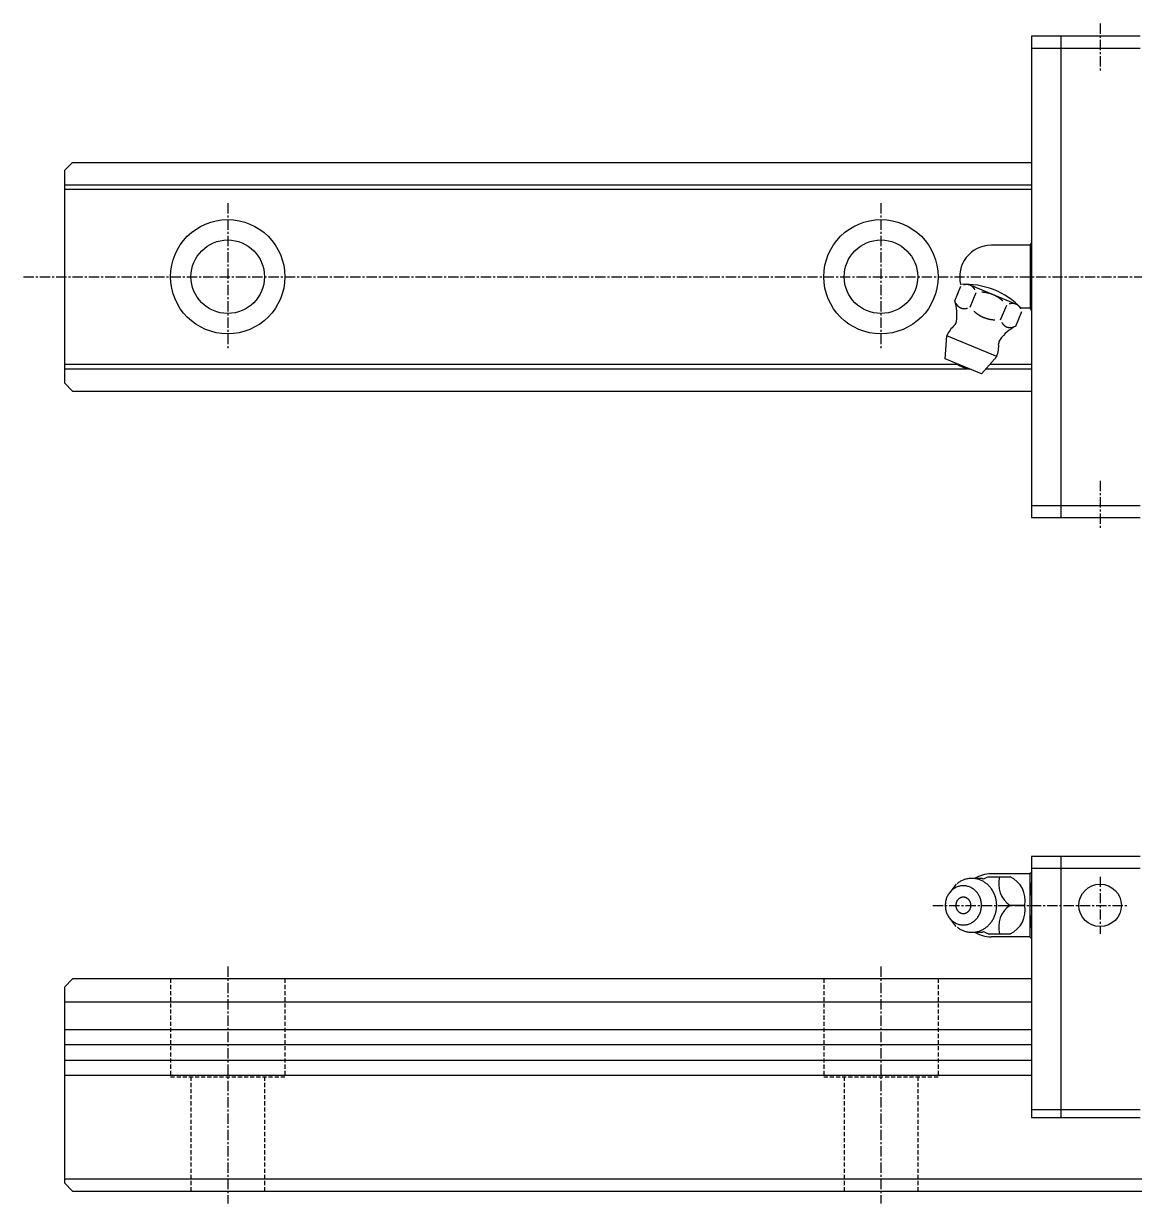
# Model space of a CAD drawing. Extents: x 10 to 407, y 10 to 195.
# Drawn here: x 117 to 253, y 48.5 to 193 of the extents above; entities that cross this region are included whole.
import ezdxf

# ---------------------------------------------------------------- set-up
doc = ezdxf.new("R2010")
doc.units = 0
doc.linetypes.add('CENTER', pattern=[2, 1.25, -0.25, 0.25, -0.25])
doc.linetypes.add('DASHED', pattern=[0.75, 0.5, -0.25])
doc.layers.get('0').update_dxf_attribs({"linetype": 'CONTINUOUS'})
doc.layers.add('CENTER', color=1, linetype='CENTER')

msp = doc.modelspace()

# ---------------------------------------------------------------- linework, layer by layer
at = {"color": 7, "linetype": 'CONTINUOUS'}
for p, q in [((240.44133, 191.48096), (240.44133, 132.48096)), ((240.44133, 191.48096), (244.04134, 191.48096)), ((244.04134, 191.48096), (253.74135, 191.48096)), ((244.04134, 191.48093), (244.04134, 132.48101)), ((240.44133, 189.98096), (244.04134, 189.98096)), ((244.04134, 189.98096), (253.74135, 189.98096)), ((122, 174.98096), (122, 148.98096)), ((122.00004, 174.98092), (123.00004, 175.98091)), ((123.00002, 175.98096), (240.44133, 175.98096)), ((122, 173.24221), (240.44133, 173.24221)), ((122, 172.69221), (240.44133, 172.69221)), ((240.28455, 165.83096), (235.49344, 165.83096)), ((240.28457, 165.83096), (240.44133, 166.10247)), ((240.28457, 165.83096), (240.28457, 158.13095)), ((231.04082, 159.0432), (231.7847, 160.83909)), ((238.81175, 158.49997), (232.64524, 161.05422)), ((232.91167, 158.26826), (233.65556, 160.06416)), ((236.65338, 156.7184), (237.39726, 158.51429)), ((238.52424, 155.94346), (239.26812, 157.73935)), ((240.28455, 158.13096), (239.18831, 158.13096)), ((240.44133, 157.85944), (240.28457, 158.13095)), ((229.87569, 151.91868), (230.07745, 154.75757)), ((236.17504, 152.23186), (230.07744, 154.75757)), ((234.31031, 150.0818), (229.87569, 151.91868)), ((236.17505, 152.23186), (234.31031, 150.0818)), ((122, 151.26972), (231.38222, 151.26972)), ((122, 150.71972), (232.61332, 150.71972)), ((234.86357, 150.71972), (240.44133, 150.71972)), ((235.34058, 151.26972), (240.44133, 151.26972)), ((122.00008, 148.98093), (123.00009, 147.98093)), ((123.00002, 147.98096), (240.44133, 147.98096)), ((240.44133, 133.98096), (244.04134, 133.98096)), ((244.04134, 133.98096), (253.74135, 133.98096)), ((240.44133, 132.48096), (244.04134, 132.48096)), ((244.04134, 132.48096), (253.74135, 132.48096)), ((240.44133, 91), (240.44133, 59)), ((244.04134, 91), (240.44133, 91)), ((244.04134, 91), (244.04134, 59)), ((253.74135, 91), (244.04134, 91)), ((235.14025, 88.5074), (237.8247, 88.5074)), ((240.28455, 88.84998), (235.48924, 88.84998)), ((240.28455, 88.84999), (240.37116, 88.99999)), ((240.28455, 81.15), (240.28455, 88.84999)), ((240.44133, 89), (240.37116, 89)), ((244.04134, 89.5), (240.44133, 89.5)), ((253.74135, 89.5), (244.04134, 89.5)), ((231.223, 87.57801), (230.41736, 86.57178)), ((239.61271, 85), (237.81686, 85)), ((231.223, 82.42198), (230.41736, 83.42822)), ((235.14025, 81.4926), (237.8247, 81.4926)), ((240.28455, 81.14998), (235.49344, 81.14998)), ((240.37116, 81), (240.28455, 81.15)), ((240.44133, 81), (240.37116, 81)), ((122.00005, 75.00003), (123.00007, 76.00003)), ((240.44133, 76), (123.00003, 76)), ((122, 75), (122, 51)), ((122, 73.18714), (240.44133, 73.18714)), ((122, 69.81284), (240.44133, 69.81284)), ((122, 67.95), (240.44133, 67.95)), ((122, 66.04999), (240.44133, 66.04999)), ((122, 64.18715), (240.44133, 64.18715)), ((240.44133, 60), (244.04134, 60)), ((244.04134, 60), (253.74135, 60)), ((240.44133, 59), (244.04134, 59)), ((244.04134, 59), (253.74135, 59)), ((122, 51.50002), (402, 51.50002)), ((122.00003, 51.00004), (123.00001, 50.00006)), ((123, 50), (400.99993, 50))]:
    msp.add_line(p, q, dxfattribs=at)
at = {"color": 3, "linetype": 'DASHED'}
for p, q in [((135, 76), (135, 64)), ((149, 76), (149, 64)), ((215, 76), (215, 64)), ((229, 76), (229, 64)), ((135, 64), (149, 64)), ((137.5, 64), (137.5, 50)), ((146.5, 64), (146.5, 50)), ((215, 64), (229, 64)), ((217.5, 64), (217.5, 50)), ((226.5, 64), (226.5, 50))]:
    msp.add_line(p, q, dxfattribs=at)
at = {"color": 7, "linetype": 'CONTINUOUS'}
for points in [[(233.517, 160.387, 0), (233.511, 160.399, 0), (233.504, 160.411, 0), (233.497, 160.423, 0), (233.489, 160.435, 0), (233.482, 160.447, 0), (233.475, 160.458, 0), (233.468, 160.47, 0), (233.46, 160.481, 0), (233.453, 160.493, 0), (233.445, 160.504, 0), (233.437, 160.515, 0), (233.43, 160.526, 0), (233.422, 160.537, 0), (233.414, 160.548, 0), (233.406, 160.558, 0), (233.398, 160.569, 0), (233.389, 160.579, 0), (233.381, 160.59, 0), (233.373, 160.6, 0), (233.364, 160.61, 0), (233.356, 160.62, 0), (233.347, 160.63, 0), (233.339, 160.64, 0), (233.33, 160.65, 0), (233.321, 160.659, 0), (233.312, 160.669, 0), (233.303, 160.678, 0), (233.294, 160.687, 0), (233.285, 160.696, 0), (233.276, 160.706, 0), (233.266, 160.714, 0), (233.257, 160.723, 0), (233.248, 160.732, 0), (233.238, 160.74, 0), (233.229, 160.749, 0), (233.219, 160.757, 0), (233.209, 160.765, 0), (233.199, 160.773, 0), (233.19, 160.781, 0), (233.18, 160.789, 0), (233.17, 160.797, 0), (233.16, 160.804, 0), (233.149, 160.812, 0), (233.139, 160.819, 0), (233.129, 160.826, 0), (233.119, 160.833, 0), (233.108, 160.84, 0), (233.098, 160.847, 0), (233.087, 160.854, 0), (233.077, 160.861, 0), (233.066, 160.867, 0), (233.055, 160.873, 0), (233.045, 160.88, 0), (233.034, 160.886, 0), (233.023, 160.892, 0), (233.012, 160.897, 0), (233.001, 160.903, 0), (232.99, 160.909, 0), (232.979, 160.914, 0), (232.968, 160.92, 0), (232.956, 160.925, 0), (232.945, 160.93, 0), (232.934, 160.935, 0), (232.922, 160.939, 0), (232.911, 160.944, 0), (232.899, 160.949, 0), (232.888, 160.953, 0), (232.876, 160.957, 0), (232.864, 160.962, 0), (232.853, 160.966, 0), (232.841, 160.969, 0), (232.829, 160.973, 0), (232.817, 160.977, 0), (232.805, 160.98, 0), (232.793, 160.984, 0), (232.781, 160.987, 0), (232.769, 160.99, 0), (232.757, 160.993, 0), (232.745, 160.996, 0), (232.733, 160.998, 0), (232.721, 161.001, 0), (232.708, 161.003, 0), (232.696, 161.006, 0), (232.684, 161.008, 0), (232.671, 161.01, 0), (232.659, 161.012, 0), (232.646, 161.014, 0), (232.634, 161.015, 0), (232.621, 161.017, 0), (232.609, 161.018, 0), (232.596, 161.019, 0), (232.583, 161.02, 0), (232.571, 161.021, 0), (232.558, 161.022, 0), (232.545, 161.023, 0), (232.532, 161.023, 0), (232.52, 161.024, 0), (232.507, 161.024, 0), (232.494, 161.024, 0), (232.481, 161.024, 0), (232.468, 161.024, 0), (232.455, 161.024, 0), (232.442, 161.023, 0), (232.429, 161.023, 0), (232.416, 161.022, 0), (232.403, 161.021, 0), (232.39, 161.02, 0), (232.377, 161.019, 0), (232.364, 161.018, 0), (232.35, 161.017, 0), (232.337, 161.015, 0), (232.324, 161.014, 0), (232.311, 161.012, 0), (232.298, 161.01, 0), (232.284, 161.008, 0), (232.271, 161.006, 0), (232.258, 161.004, 0), (232.244, 161.001, 0), (232.231, 160.999, 0), (232.218, 160.996, 0), (232.204, 160.993, 0), (232.191, 160.99, 0), (232.178, 160.987, 0), (232.164, 160.984, 0), (232.151, 160.981, 0), (232.138, 160.977, 0), (232.124, 160.973, 0), (232.111, 160.97, 0)], [(236.923, 159.015, 0), (236.906, 159.031, 0), (236.889, 159.046, 0), (236.872, 159.061, 0), (236.855, 159.076, 0), (236.838, 159.091, 0), (236.821, 159.105, 0), (236.803, 159.12, 0), (236.786, 159.134, 0), (236.769, 159.149, 0), (236.751, 159.163, 0), (236.734, 159.177, 0), (236.716, 159.191, 0), (236.699, 159.205, 0), (236.681, 159.219, 0), (236.663, 159.233, 0), (236.646, 159.247, 0), (236.628, 159.26, 0), (236.61, 159.274, 0), (236.592, 159.287, 0), (236.574, 159.3, 0), (236.556, 159.314, 0), (236.538, 159.327, 0), (236.52, 159.34, 0), (236.501, 159.352, 0), (236.483, 159.365, 0), (236.465, 159.378, 0), (236.446, 159.39, 0), (236.428, 159.403, 0), (236.409, 159.415, 0), (236.391, 159.427, 0), (236.372, 159.439, 0), (236.354, 159.451, 0), (236.335, 159.463, 0), (236.316, 159.475, 0), (236.297, 159.487, 0), (236.278, 159.498, 0), (236.259, 159.509, 0), (236.24, 159.521, 0), (236.221, 159.532, 0), (236.202, 159.543, 0), (236.183, 159.554, 0), (236.164, 159.565, 0), (236.145, 159.576, 0), (236.125, 159.587, 0), (236.106, 159.597, 0), (236.087, 159.608, 0), (236.067, 159.618, 0), (236.048, 159.628, 0), (236.028, 159.638, 0), (236.008, 159.648, 0), (235.989, 159.658, 0), (235.969, 159.668, 0), (235.949, 159.678, 0), (235.929, 159.687, 0), (235.909, 159.697, 0), (235.89, 159.706, 0), (235.87, 159.715, 0), (235.85, 159.725, 0), (235.83, 159.734, 0), (235.809, 159.743, 0), (235.789, 159.751, 0), (235.769, 159.76, 0), (235.749, 159.769, 0), (235.728, 159.777, 0), (235.708, 159.785, 0), (235.688, 159.794, 0), (235.667, 159.802, 0), (235.647, 159.81, 0), (235.626, 159.818, 0), (235.606, 159.826, 0), (235.585, 159.833, 0), (235.564, 159.841, 0), (235.544, 159.848, 0), (235.523, 159.856, 0), (235.502, 159.863, 0), (235.481, 159.87, 0), (235.461, 159.877, 0), (235.44, 159.884, 0), (235.419, 159.891, 0), (235.398, 159.897, 0), (235.377, 159.904, 0), (235.355, 159.91, 0), (235.334, 159.917, 0), (235.313, 159.923, 0), (235.292, 159.929, 0), (235.271, 159.935, 0), (235.249, 159.941, 0), (235.228, 159.947, 0), (235.207, 159.952, 0), (235.185, 159.958, 0), (235.164, 159.963, 0), (235.142, 159.969, 0), (235.121, 159.974, 0), (235.099, 159.979, 0), (235.078, 159.984, 0), (235.056, 159.989, 0), (235.034, 159.993, 0), (235.013, 159.998, 0), (234.991, 160.003, 0), (234.969, 160.007, 0), (234.947, 160.011, 0), (234.925, 160.015, 0), (234.904, 160.019, 0), (234.882, 160.023, 0), (234.86, 160.027, 0), (234.838, 160.031, 0), (234.816, 160.034, 0), (234.794, 160.038, 0), (234.771, 160.041, 0), (234.749, 160.045, 0), (234.727, 160.048, 0), (234.705, 160.051, 0), (234.683, 160.054, 0), (234.66, 160.056, 0), (234.638, 160.059, 0), (234.616, 160.062, 0), (234.593, 160.064, 0), (234.571, 160.066, 0), (234.549, 160.068, 0), (234.526, 160.071, 0), (234.504, 160.073, 0), (234.481, 160.074, 0), (234.459, 160.076, 0), (234.436, 160.078, 0), (234.413, 160.079, 0), (234.391, 160.081, 0), (234.368, 160.082, 0), (234.345, 160.083, 0)], [(231.179, 158.72, 0), (231.186, 158.708, 0), (231.193, 158.696, 0), (231.2, 158.684, 0), (231.207, 158.672, 0), (231.214, 158.661, 0), (231.221, 158.649, 0), (231.229, 158.637, 0), (231.236, 158.626, 0), (231.244, 158.615, 0), (231.251, 158.603, 0), (231.259, 158.592, 0), (231.267, 158.581, 0), (231.275, 158.57, 0), (231.283, 158.56, 0), (231.291, 158.549, 0), (231.299, 158.538, 0), (231.307, 158.528, 0), (231.315, 158.518, 0), (231.324, 158.507, 0), (231.332, 158.497, 0), (231.341, 158.487, 0), (231.349, 158.477, 0), (231.358, 158.467, 0), (231.367, 158.458, 0), (231.375, 158.448, 0), (231.384, 158.439, 0), (231.393, 158.429, 0), (231.402, 158.42, 0), (231.411, 158.411, 0), (231.421, 158.402, 0), (231.43, 158.393, 0), (231.439, 158.384, 0), (231.449, 158.376, 0), (231.458, 158.367, 0), (231.468, 158.359, 0), (231.477, 158.35, 0), (231.487, 158.342, 0), (231.497, 158.334, 0), (231.507, 158.326, 0), (231.517, 158.318, 0), (231.527, 158.311, 0), (231.537, 158.303, 0), (231.547, 158.296, 0), (231.557, 158.288, 0), (231.567, 158.281, 0), (231.578, 158.274, 0), (231.588, 158.267, 0), (231.599, 158.26, 0), (231.609, 158.253, 0), (231.62, 158.247, 0), (231.63, 158.24, 0), (231.641, 158.234, 0), (231.652, 158.228, 0), (231.663, 158.222, 0), (231.674, 158.216, 0), (231.684, 158.21, 0), (231.695, 158.204, 0), (231.707, 158.199, 0), (231.718, 158.193, 0), (231.729, 158.188, 0), (231.74, 158.183, 0), (231.751, 158.178, 0), (231.763, 158.173, 0), (231.774, 158.168, 0), (231.786, 158.163, 0), (231.797, 158.159, 0), (231.809, 158.154, 0), (231.82, 158.15, 0), (231.832, 158.146, 0), (231.844, 158.142, 0), (231.855, 158.138, 0), (231.867, 158.134, 0), (231.879, 158.131, 0), (231.891, 158.127, 0), (231.903, 158.124, 0), (231.915, 158.12, 0), (231.927, 158.117, 0), (231.939, 158.114, 0), (231.951, 158.112, 0), (231.964, 158.109, 0), (231.976, 158.106, 0), (231.988, 158.104, 0), (232, 158.102, 0), (232.013, 158.099, 0), (232.025, 158.097, 0), (232.038, 158.096, 0), (232.05, 158.094, 0), (232.063, 158.092, 0), (232.075, 158.091, 0), (232.088, 158.089, 0), (232.1, 158.088, 0), (232.113, 158.087, 0), (232.126, 158.086, 0), (232.138, 158.085, 0), (232.151, 158.085, 0), (232.164, 158.084, 0), (232.177, 158.084, 0), (232.19, 158.083, 0), (232.202, 158.083, 0), (232.215, 158.083, 0), (232.228, 158.083, 0), (232.241, 158.084, 0), (232.254, 158.084, 0), (232.267, 158.085, 0), (232.28, 158.085, 0), (232.293, 158.086, 0), (232.306, 158.087, 0), (232.32, 158.088, 0), (232.333, 158.089, 0), (232.346, 158.091, 0), (232.359, 158.092, 0), (232.372, 158.094, 0), (232.386, 158.095, 0), (232.399, 158.097, 0), (232.412, 158.099, 0), (232.425, 158.101, 0), (232.439, 158.104, 0), (232.452, 158.106, 0), (232.465, 158.109, 0), (232.479, 158.111, 0), (232.492, 158.114, 0), (232.505, 158.117, 0), (232.519, 158.12, 0), (232.532, 158.123, 0), (232.545, 158.127, 0), (232.559, 158.13, 0), (232.572, 158.134, 0), (232.586, 158.138, 0)], [(233.386, 157.767, 0), (233.403, 157.752, 0), (233.42, 157.737, 0), (233.437, 157.722, 0), (233.454, 157.707, 0), (233.471, 157.692, 0), (233.488, 157.677, 0), (233.505, 157.663, 0), (233.523, 157.648, 0), (233.54, 157.634, 0), (233.558, 157.619, 0), (233.575, 157.605, 0), (233.593, 157.591, 0), (233.61, 157.577, 0), (233.628, 157.563, 0), (233.645, 157.549, 0), (233.663, 157.536, 0), (233.681, 157.522, 0), (233.699, 157.509, 0), (233.717, 157.495, 0), (233.735, 157.482, 0), (233.753, 157.469, 0), (233.771, 157.456, 0), (233.789, 157.443, 0), (233.807, 157.43, 0), (233.826, 157.417, 0), (233.844, 157.405, 0), (233.862, 157.392, 0), (233.881, 157.38, 0), (233.899, 157.368, 0), (233.918, 157.355, 0), (233.937, 157.343, 0), (233.955, 157.331, 0), (233.974, 157.319, 0), (233.993, 157.308, 0), (234.012, 157.296, 0), (234.031, 157.284, 0), (234.05, 157.273, 0), (234.069, 157.262, 0), (234.088, 157.25, 0), (234.107, 157.239, 0), (234.126, 157.228, 0), (234.145, 157.217, 0), (234.164, 157.207, 0), (234.184, 157.196, 0), (234.203, 157.185, 0), (234.222, 157.175, 0), (234.242, 157.165, 0), (234.261, 157.154, 0), (234.281, 157.144, 0), (234.301, 157.134, 0), (234.32, 157.124, 0), (234.34, 157.114, 0), (234.36, 157.105, 0), (234.38, 157.095, 0), (234.399, 157.086, 0), (234.419, 157.076, 0), (234.439, 157.067, 0), (234.459, 157.058, 0), (234.479, 157.049, 0), (234.5, 157.04, 0), (234.52, 157.031, 0), (234.54, 157.023, 0), (234.56, 157.014, 0), (234.58, 157.005, 0), (234.601, 156.997, 0), (234.621, 156.989, 0), (234.642, 156.981, 0), (234.662, 156.973, 0), (234.683, 156.965, 0), (234.703, 156.957, 0), (234.724, 156.949, 0), (234.744, 156.942, 0), (234.765, 156.934, 0), (234.786, 156.927, 0), (234.807, 156.92, 0), (234.828, 156.913, 0), (234.848, 156.906, 0), (234.869, 156.899, 0), (234.89, 156.892, 0), (234.911, 156.885, 0), (234.932, 156.879, 0), (234.953, 156.872, 0), (234.975, 156.866, 0), (234.996, 156.86, 0), (235.017, 156.853, 0), (235.038, 156.848, 0), (235.06, 156.842, 0), (235.081, 156.836, 0), (235.102, 156.83, 0), (235.124, 156.825, 0), (235.145, 156.819, 0), (235.167, 156.814, 0), (235.188, 156.809, 0), (235.21, 156.804, 0), (235.231, 156.799, 0), (235.253, 156.794, 0), (235.275, 156.789, 0), (235.296, 156.785, 0), (235.318, 156.78, 0), (235.34, 156.776, 0), (235.362, 156.771, 0), (235.384, 156.767, 0), (235.405, 156.763, 0), (235.427, 156.759, 0), (235.449, 156.755, 0), (235.471, 156.752, 0), (235.493, 156.748, 0), (235.515, 156.745, 0), (235.538, 156.741, 0), (235.56, 156.738, 0), (235.582, 156.735, 0), (235.604, 156.732, 0), (235.626, 156.729, 0), (235.649, 156.726, 0), (235.671, 156.724, 0), (235.693, 156.721, 0), (235.716, 156.719, 0), (235.738, 156.716, 0), (235.76, 156.714, 0), (235.783, 156.712, 0), (235.805, 156.71, 0), (235.828, 156.708, 0), (235.85, 156.706, 0), (235.873, 156.705, 0), (235.896, 156.703, 0), (235.918, 156.702, 0), (235.941, 156.701, 0), (235.963, 156.699, 0)], [(239.13, 158.062, 0), (239.123, 158.074, 0), (239.116, 158.086, 0), (239.109, 158.098, 0), (239.102, 158.11, 0), (239.095, 158.122, 0), (239.088, 158.134, 0), (239.08, 158.145, 0), (239.073, 158.157, 0), (239.065, 158.168, 0), (239.058, 158.179, 0), (239.05, 158.19, 0), (239.042, 158.201, 0), (239.034, 158.212, 0), (239.026, 158.223, 0), (239.018, 158.234, 0), (239.01, 158.244, 0), (239.002, 158.255, 0), (238.994, 158.265, 0), (238.985, 158.275, 0), (238.977, 158.285, 0), (238.968, 158.295, 0), (238.96, 158.305, 0), (238.951, 158.315, 0), (238.942, 158.325, 0), (238.934, 158.334, 0), (238.925, 158.344, 0), (238.916, 158.353, 0), (238.907, 158.363, 0), (238.897, 158.372, 0), (238.888, 158.381, 0), (238.879, 158.39, 0), (238.87, 158.398, 0), (238.86, 158.407, 0), (238.851, 158.416, 0), (238.841, 158.424, 0), (238.831, 158.432, 0), (238.822, 158.44, 0), (238.812, 158.449, 0), (238.802, 158.456, 0), (238.792, 158.464, 0), (238.782, 158.472, 0), (238.772, 158.48, 0), (238.762, 158.487, 0), (238.752, 158.494, 0), (238.742, 158.502, 0), (238.731, 158.509, 0), (238.721, 158.516, 0), (238.71, 158.522, 0), (238.7, 158.529, 0), (238.689, 158.536, 0), (238.679, 158.542, 0), (238.668, 158.549, 0), (238.657, 158.555, 0), (238.646, 158.561, 0), (238.635, 158.567, 0), (238.624, 158.573, 0), (238.613, 158.578, 0), (238.602, 158.584, 0), (238.591, 158.589, 0), (238.58, 158.595, 0), (238.569, 158.6, 0), (238.558, 158.605, 0), (238.546, 158.61, 0), (238.535, 158.615, 0), (238.523, 158.619, 0), (238.512, 158.624, 0), (238.5, 158.628, 0), (238.489, 158.633, 0), (238.477, 158.637, 0), (238.465, 158.641, 0), (238.453, 158.645, 0), (238.442, 158.648, 0), (238.43, 158.652, 0), (238.418, 158.656, 0), (238.406, 158.659, 0), (238.394, 158.662, 0), (238.382, 158.665, 0), (238.37, 158.668, 0), (238.358, 158.671, 0), (238.345, 158.674, 0), (238.333, 158.676, 0), (238.321, 158.679, 0), (238.309, 158.681, 0), (238.296, 158.683, 0), (238.284, 158.685, 0), (238.271, 158.687, 0), (238.259, 158.689, 0), (238.246, 158.69, 0), (238.234, 158.692, 0), (238.221, 158.693, 0), (238.209, 158.694, 0), (238.196, 158.696, 0), (238.183, 158.696, 0), (238.171, 158.697, 0), (238.158, 158.698, 0), (238.145, 158.698, 0), (238.132, 158.699, 0), (238.119, 158.699, 0), (238.106, 158.699, 0), (238.094, 158.699, 0), (238.081, 158.699, 0), (238.068, 158.699, 0), (238.055, 158.699, 0), (238.042, 158.698, 0), (238.029, 158.697, 0), (238.016, 158.697, 0), (238.002, 158.696, 0), (237.989, 158.695, 0), (237.976, 158.693, 0), (237.963, 158.692, 0), (237.95, 158.69, 0), (237.937, 158.689, 0), (237.923, 158.687, 0), (237.91, 158.685, 0), (237.897, 158.683, 0), (237.884, 158.681, 0), (237.87, 158.679, 0), (237.857, 158.676, 0), (237.844, 158.674, 0), (237.83, 158.671, 0), (237.817, 158.668, 0), (237.804, 158.665, 0), (237.79, 158.662, 0), (237.777, 158.659, 0), (237.764, 158.656, 0), (237.75, 158.652, 0), (237.737, 158.649, 0), (237.723, 158.645, 0)], [(236.792, 156.396, 0), (236.798, 156.383, 0), (236.805, 156.371, 0), (236.812, 156.359, 0), (236.819, 156.348, 0), (236.827, 156.336, 0), (236.834, 156.324, 0), (236.841, 156.313, 0), (236.849, 156.301, 0), (236.856, 156.29, 0), (236.864, 156.279, 0), (236.872, 156.268, 0), (236.879, 156.257, 0), (236.887, 156.246, 0), (236.895, 156.235, 0), (236.903, 156.224, 0), (236.911, 156.214, 0), (236.92, 156.203, 0), (236.928, 156.193, 0), (236.936, 156.182, 0), (236.945, 156.172, 0), (236.953, 156.162, 0), (236.962, 156.152, 0), (236.97, 156.143, 0), (236.979, 156.133, 0), (236.988, 156.123, 0), (236.997, 156.114, 0), (237.006, 156.104, 0), (237.015, 156.095, 0), (237.024, 156.086, 0), (237.033, 156.077, 0), (237.043, 156.068, 0), (237.052, 156.059, 0), (237.061, 156.051, 0), (237.071, 156.042, 0), (237.08, 156.034, 0), (237.09, 156.025, 0), (237.1, 156.017, 0), (237.11, 156.009, 0), (237.119, 156.001, 0), (237.129, 155.993, 0), (237.139, 155.986, 0), (237.149, 155.978, 0), (237.159, 155.971, 0), (237.17, 155.963, 0), (237.18, 155.956, 0), (237.19, 155.949, 0), (237.201, 155.942, 0), (237.211, 155.935, 0), (237.222, 155.929, 0), (237.232, 155.922, 0), (237.243, 155.916, 0), (237.254, 155.909, 0), (237.264, 155.903, 0), (237.275, 155.897, 0), (237.286, 155.891, 0), (237.297, 155.885, 0), (237.308, 155.879, 0), (237.319, 155.874, 0), (237.33, 155.868, 0), (237.341, 155.863, 0), (237.353, 155.858, 0), (237.364, 155.853, 0), (237.375, 155.848, 0), (237.387, 155.843, 0), (237.398, 155.838, 0), (237.41, 155.834, 0), (237.421, 155.829, 0), (237.433, 155.825, 0), (237.445, 155.821, 0), (237.456, 155.817, 0), (237.468, 155.813, 0), (237.48, 155.809, 0), (237.492, 155.806, 0), (237.504, 155.802, 0), (237.516, 155.799, 0), (237.528, 155.796, 0), (237.54, 155.793, 0), (237.552, 155.79, 0), (237.564, 155.787, 0), (237.576, 155.784, 0), (237.588, 155.782, 0), (237.601, 155.779, 0), (237.613, 155.777, 0), (237.625, 155.775, 0), (237.638, 155.773, 0), (237.65, 155.771, 0), (237.663, 155.769, 0), (237.675, 155.767, 0), (237.688, 155.766, 0), (237.7, 155.765, 0), (237.713, 155.763, 0), (237.725, 155.762, 0), (237.738, 155.761, 0), (237.751, 155.76, 0), (237.764, 155.76, 0), (237.776, 155.759, 0), (237.789, 155.759, 0), (237.802, 155.759, 0), (237.815, 155.758, 0), (237.828, 155.758, 0), (237.841, 155.759, 0), (237.854, 155.759, 0), (237.867, 155.759, 0), (237.88, 155.76, 0), (237.893, 155.76, 0), (237.906, 155.761, 0), (237.919, 155.762, 0), (237.932, 155.763, 0), (237.945, 155.764, 0), (237.958, 155.766, 0), (237.972, 155.767, 0), (237.985, 155.769, 0), (237.998, 155.771, 0), (238.011, 155.773, 0), (238.025, 155.775, 0), (238.038, 155.777, 0), (238.051, 155.779, 0), (238.064, 155.781, 0), (238.078, 155.784, 0), (238.091, 155.787, 0), (238.104, 155.789, 0), (238.118, 155.792, 0), (238.131, 155.795, 0), (238.145, 155.799, 0), (238.158, 155.802, 0), (238.171, 155.806, 0), (238.185, 155.809, 0), (238.198, 155.813, 0)], [(231.315, 82.34509, 0), (231.401, 82.27909, 0), (231.489, 82.21639, 0), (231.578, 82.15689, 0), (231.67, 82.10089, 0), (231.763, 82.04819, 0), (231.858, 81.99909, 0), (231.954, 81.95359, 0), (232.052, 81.91169, 0), (232.151, 81.87339, 0), (232.251, 81.83889, 0), (232.352, 81.80809, 0), (232.454, 81.78109, 0), (232.557, 81.75799, 0), (232.661, 81.73869, 0), (232.765, 81.72319, 0), (232.87, 81.71169, 0), (232.975, 81.70409, 0), (233.08, 81.70039, 0), (233.185, 81.70059, 0), (233.29, 81.70479, 0), (233.395, 81.71279, 0), (233.499, 81.72479, 0), (233.603, 81.74069, 0), (233.707, 81.76039, 0), (233.81, 81.78399, 0), (233.912, 81.81139, 0), (234.013, 81.84259, 0), (234.113, 81.87749, 0), (234.212, 81.91619, 0), (234.309, 81.95849, 0), (234.405, 82.00449, 0), (234.5, 82.05399, 0), (234.593, 82.10699, 0), (234.684, 82.16349, 0), (234.774, 82.22329, 0), (234.861, 82.28639, 0), (234.947, 82.35279, 0), (235.03, 82.42229, 0), (235.111, 82.49479, 0), (235.189, 82.57039, 0), (235.266, 82.64879, 0), (235.339, 82.72999, 0), (235.41, 82.81389, 0), (235.478, 82.90039, 0), (235.544, 82.98949, 0), (235.606, 83.08089, 0), (235.666, 83.17449, 0), (235.723, 83.27039, 0), (235.776, 83.36829, 0), (235.827, 83.46819, 0), (235.874, 83.56979, 0), (235.918, 83.67319, 0), (235.958, 83.77819, 0), (235.996, 83.88459, 0), (236.029, 83.99229, 0), (236.06, 84.10119, 0), (236.087, 84.21119, 0), (236.11, 84.32219, 0), (236.13, 84.43389, 0), (236.146, 84.54629, 0), (236.159, 84.65929, 0), (236.168, 84.77259, 0), (236.173, 84.88619, 0), (236.175, 84.99999, 0), (236.173, 85.11379, 0), (236.168, 85.22739, 0), (236.159, 85.34079, 0), (236.146, 85.45369, 0), (236.13, 85.56609, 0), (236.11, 85.67789, 0), (236.087, 85.78879, 0), (236.06, 85.89879, 0), (236.029, 86.00769, 0), (235.996, 86.11539, 0), (235.958, 86.22189, 0), (235.918, 86.32679, 0), (235.874, 86.43019, 0), (235.827, 86.53189, 0), (235.776, 86.63169, 0), (235.723, 86.72959, 0), (235.666, 86.82549, 0), (235.606, 86.91919, 0), (235.544, 87.01059, 0), (235.478, 87.09959, 0), (235.41, 87.18609, 0), (235.339, 87.26999, 0), (235.266, 87.35119, 0), (235.189, 87.42969, 0), (235.111, 87.50519, 0), (235.03, 87.57779, 0), (234.947, 87.64729, 0), (234.861, 87.71359, 0), (234.774, 87.77669, 0), (234.684, 87.83659, 0), (234.593, 87.89299, 0), (234.5, 87.94599, 0), (234.405, 87.99549, 0), (234.309, 88.04149, 0), (234.212, 88.08379, 0), (234.113, 88.12249, 0), (234.013, 88.15739, 0), (233.912, 88.18859, 0), (233.81, 88.21599, 0), (233.707, 88.23959, 0), (233.603, 88.25939, 0), (233.499, 88.27519, 0), (233.395, 88.28719, 0), (233.29, 88.29529, 0), (233.185, 88.29939, 0), (233.08, 88.29959, 0), (232.975, 88.29589, 0), (232.87, 88.28829, 0), (232.765, 88.27679, 0), (232.661, 88.26129, 0), (232.557, 88.24199, 0), (232.454, 88.21889, 0), (232.352, 88.19189, 0), (232.251, 88.16109, 0), (232.151, 88.12659, 0), (232.052, 88.08829, 0), (231.954, 88.04639, 0), (231.858, 88.00089, 0), (231.763, 87.95179, 0), (231.67, 87.89919, 0), (231.578, 87.84309, 0), (231.489, 87.78359, 0), (231.401, 87.72089, 0), (231.315, 87.65489, 0)], [(234.5, 88.25269, 0), (234.493, 88.25399, 0), (234.486, 88.25529, 0), (234.479, 88.25659, 0), (234.472, 88.25779, 0), (234.465, 88.25899, 0), (234.458, 88.26019, 0), (234.451, 88.26139, 0), (234.444, 88.26259, 0), (234.437, 88.26379, 0), (234.43, 88.26489, 0), (234.422, 88.26599, 0), (234.415, 88.26709, 0), (234.408, 88.26819, 0), (234.401, 88.26929, 0), (234.394, 88.27029, 0), (234.387, 88.27129, 0), (234.38, 88.27229, 0), (234.373, 88.27329, 0), (234.366, 88.27429, 0), (234.359, 88.27529, 0), (234.352, 88.27619, 0), (234.344, 88.27709, 0), (234.337, 88.27799, 0), (234.33, 88.27889, 0), (234.323, 88.27979, 0), (234.316, 88.28059, 0), (234.309, 88.28139, 0), (234.302, 88.28229, 0), (234.295, 88.28299, 0), (234.288, 88.28379, 0), (234.28, 88.28459, 0), (234.273, 88.28529, 0), (234.266, 88.28599, 0), (234.259, 88.28669, 0), (234.252, 88.28739, 0), (234.245, 88.28809, 0), (234.238, 88.28869, 0), (234.231, 88.28939, 0), (234.223, 88.28999, 0), (234.216, 88.29059, 0), (234.209, 88.29109, 0), (234.202, 88.29169, 0), (234.195, 88.29219, 0), (234.188, 88.29279, 0), (234.181, 88.29329, 0), (234.173, 88.29379, 0), (234.166, 88.29419, 0), (234.159, 88.29469, 0), (234.152, 88.29509, 0), (234.145, 88.29549, 0), (234.138, 88.29589, 0), (234.131, 88.29629, 0), (234.123, 88.29659, 0), (234.116, 88.29699, 0), (234.109, 88.29729, 0), (234.102, 88.29759, 0), (234.095, 88.29789, 0), (234.088, 88.29819, 0), (234.081, 88.29839, 0), (234.073, 88.29859, 0), (234.066, 88.29889, 0), (234.059, 88.29909, 0), (234.052, 88.29919, 0), (234.045, 88.29939, 0), (234.038, 88.29949, 0), (234.031, 88.29969, 0), (234.023, 88.29979, 0), (234.016, 88.29979, 0), (234.009, 88.29989, 0), (234.002, 88.29999, 0), (233.995, 88.29999, 0), (233.988, 88.29999, 0), (233.98, 88.29999, 0), (233.973, 88.29999, 0), (233.966, 88.29989, 0), (233.959, 88.29989, 0), (233.952, 88.29979, 0), (233.945, 88.29969, 0), (233.938, 88.29959, 0), (233.93, 88.29949, 0), (233.923, 88.29929, 0), (233.916, 88.29909, 0), (233.909, 88.29899, 0), (233.902, 88.29879, 0), (233.895, 88.29849, 0), (233.888, 88.29829, 0), (233.88, 88.29799, 0), (233.873, 88.29779, 0), (233.866, 88.29749, 0), (233.859, 88.29709, 0), (233.852, 88.29679, 0), (233.845, 88.29649, 0), (233.837, 88.29609, 0), (233.83, 88.29569, 0), (233.823, 88.29529, 0), (233.816, 88.29489, 0), (233.809, 88.29439, 0), (233.802, 88.29399, 0), (233.795, 88.29349, 0), (233.787, 88.29299, 0), (233.78, 88.29249, 0), (233.773, 88.29199, 0), (233.766, 88.29139, 0), (233.759, 88.29089, 0), (233.752, 88.29029, 0), (233.745, 88.28969, 0), (233.738, 88.28899, 0), (233.73, 88.28839, 0), (233.723, 88.28769, 0), (233.716, 88.28709, 0), (233.709, 88.28639, 0), (233.702, 88.28569, 0), (233.695, 88.28489, 0), (233.688, 88.28419, 0), (233.681, 88.28339, 0), (233.673, 88.28259, 0), (233.666, 88.28179, 0), (233.659, 88.28099, 0), (233.652, 88.28019, 0), (233.645, 88.27929, 0), (233.638, 88.27839, 0), (233.631, 88.27749, 0), (233.624, 88.27659, 0), (233.617, 88.27569, 0), (233.609, 88.27479, 0), (233.602, 88.27379, 0), (233.595, 88.27279, 0), (233.588, 88.27179, 0)], [(232.093, 82.59999, 0), (232.202, 82.60289, 0), (232.31, 82.61159, 0), (232.418, 82.62599, 0), (232.526, 82.64609, 0), (232.632, 82.67189, 0), (232.737, 82.70339, 0), (232.84, 82.74029, 0), (232.942, 82.78269, 0), (233.041, 82.83039, 0), (233.138, 82.88339, 0), (233.233, 82.94149, 0), (233.325, 83.00449, 0), (233.414, 83.07229, 0), (233.5, 83.14479, 0), (233.582, 83.22169, 0), (233.661, 83.30299, 0), (233.736, 83.38829, 0), (233.807, 83.47749, 0), (233.874, 83.57029, 0), (233.937, 83.66659, 0), (233.995, 83.76619, 0), (234.048, 83.86869, 0), (234.097, 83.97389, 0), (234.142, 84.08159, 0), (234.181, 84.19149, 0), (234.215, 84.30329, 0), (234.244, 84.41689, 0), (234.268, 84.53179, 0), (234.286, 84.64789, 0), (234.3, 84.76479, 0), (234.308, 84.88219, 0), (234.31, 84.99999, 0), (234.308, 85.11779, 0), (234.3, 85.23529, 0), (234.286, 85.35219, 0), (234.268, 85.46819, 0), (234.244, 85.58319, 0), (234.215, 85.69669, 0), (234.181, 85.80849, 0), (234.142, 85.91839, 0), (234.097, 86.02609, 0), (234.048, 86.13139, 0), (233.995, 86.23389, 0), (233.937, 86.33339, 0), (233.874, 86.42969, 0), (233.807, 86.52259, 0), (233.736, 86.61179, 0), (233.661, 86.69709, 0), (233.582, 86.77829, 0), (233.5, 86.85519, 0), (233.414, 86.92769, 0), (233.325, 86.99549, 0), (233.233, 87.05859, 0), (233.138, 87.11659, 0), (233.041, 87.16959, 0), (232.942, 87.21729, 0), (232.84, 87.25969, 0), (232.737, 87.29669, 0), (232.632, 87.32809, 0), (232.526, 87.35389, 0), (232.418, 87.37399, 0), (232.31, 87.38849, 0), (232.202, 87.39709, 0), (232.093, 87.39999, 0), (231.984, 87.39709, 0), (231.876, 87.38849, 0), (231.768, 87.37399, 0), (231.66, 87.35389, 0), (231.554, 87.32809, 0), (231.449, 87.29669, 0), (231.346, 87.25969, 0), (231.244, 87.21729, 0), (231.145, 87.16959, 0), (231.048, 87.11659, 0), (230.953, 87.05859, 0), (230.861, 86.99549, 0), (230.772, 86.92769, 0), (230.686, 86.85519, 0), (230.604, 86.77829, 0), (230.525, 86.69709, 0), (230.45, 86.61179, 0), (230.379, 86.52259, 0), (230.312, 86.42969, 0), (230.249, 86.33339, 0), (230.191, 86.23389, 0), (230.138, 86.13139, 0), (230.089, 86.02609, 0), (230.044, 85.91839, 0), (230.005, 85.80849, 0), (229.971, 85.69669, 0), (229.942, 85.58319, 0), (229.918, 85.46819, 0), (229.9, 85.35219, 0), (229.886, 85.23529, 0), (229.878, 85.11779, 0), (229.876, 84.99999, 0), (229.878, 84.88219, 0), (229.886, 84.76479, 0), (229.9, 84.64789, 0), (229.918, 84.53179, 0), (229.942, 84.41689, 0), (229.971, 84.30329, 0), (230.005, 84.19149, 0), (230.044, 84.08159, 0), (230.089, 83.97389, 0), (230.138, 83.86869, 0), (230.191, 83.76619, 0), (230.249, 83.66659, 0), (230.312, 83.57029, 0), (230.379, 83.47749, 0), (230.45, 83.38829, 0), (230.525, 83.30299, 0), (230.604, 83.22169, 0), (230.686, 83.14479, 0), (230.772, 83.07229, 0), (230.861, 83.00449, 0), (230.953, 82.94149, 0), (231.048, 82.88339, 0), (231.145, 82.83039, 0), (231.244, 82.78269, 0), (231.346, 82.74029, 0), (231.449, 82.70339, 0), (231.554, 82.67189, 0), (231.66, 82.64609, 0), (231.768, 82.62599, 0), (231.876, 82.61159, 0), (231.984, 82.60289, 0), (232.093, 82.59999, 0)], [(232.093, 83.99999, 0), (232.138, 84.00119, 0), (232.184, 84.00479, 0), (232.229, 84.01079, 0), (232.273, 84.01919, 0), (232.317, 84.02999, 0), (232.361, 84.04309, 0), (232.404, 84.05849, 0), (232.447, 84.07609, 0), (232.488, 84.09599, 0), (232.529, 84.11809, 0), (232.568, 84.14229, 0), (232.606, 84.16849, 0), (232.643, 84.19679, 0), (232.679, 84.22699, 0), (232.713, 84.25909, 0), (232.746, 84.29289, 0), (232.778, 84.32849, 0), (232.807, 84.36559, 0), (232.835, 84.40429, 0), (232.861, 84.44439, 0), (232.885, 84.48589, 0), (232.908, 84.52859, 0), (232.928, 84.57249, 0), (232.947, 84.61729, 0), (232.963, 84.66309, 0), (232.977, 84.70969, 0), (232.989, 84.75699, 0), (232.999, 84.80489, 0), (233.007, 84.85329, 0), (233.012, 84.90199, 0), (233.016, 84.95089, 0), (233.017, 84.99999, 0), (233.016, 85.04909, 0), (233.012, 85.09799, 0), (233.007, 85.14669, 0), (232.999, 85.19509, 0), (232.989, 85.24299, 0), (232.977, 85.29029, 0), (232.963, 85.33689, 0), (232.947, 85.38269, 0), (232.928, 85.42759, 0), (232.908, 85.47139, 0), (232.885, 85.51409, 0), (232.861, 85.55559, 0), (232.835, 85.59569, 0), (232.807, 85.63439, 0), (232.778, 85.67159, 0), (232.746, 85.70709, 0), (232.713, 85.74099, 0), (232.679, 85.77299, 0), (232.643, 85.80319, 0), (232.606, 85.83149, 0), (232.568, 85.85769, 0), (232.529, 85.88189, 0), (232.488, 85.90399, 0), (232.447, 85.92389, 0), (232.404, 85.94159, 0), (232.361, 85.95689, 0), (232.317, 85.96999, 0), (232.273, 85.98079, 0), (232.229, 85.98919, 0), (232.184, 85.99519, 0), (232.138, 85.99879, 0), (232.093, 85.99999, 0), (232.048, 85.99879, 0), (232.002, 85.99519, 0), (231.957, 85.98919, 0), (231.913, 85.98079, 0), (231.869, 85.96999, 0), (231.825, 85.95689, 0), (231.782, 85.94159, 0), (231.739, 85.92389, 0), (231.698, 85.90399, 0), (231.657, 85.88189, 0), (231.618, 85.85769, 0), (231.58, 85.83149, 0), (231.543, 85.80319, 0), (231.507, 85.77299, 0), (231.473, 85.74099, 0), (231.44, 85.70709, 0), (231.408, 85.67159, 0), (231.379, 85.63439, 0), (231.351, 85.59569, 0), (231.325, 85.55559, 0), (231.301, 85.51409, 0), (231.278, 85.47139, 0), (231.258, 85.42759, 0), (231.239, 85.38269, 0), (231.223, 85.33689, 0), (231.209, 85.29029, 0), (231.197, 85.24299, 0), (231.187, 85.19509, 0), (231.179, 85.14669, 0), (231.174, 85.09799, 0), (231.17, 85.04909, 0), (231.169, 84.99999, 0), (231.17, 84.95089, 0), (231.174, 84.90199, 0), (231.179, 84.85329, 0), (231.187, 84.80489, 0), (231.197, 84.75699, 0), (231.209, 84.70969, 0), (231.223, 84.66309, 0), (231.239, 84.61729, 0), (231.258, 84.57249, 0), (231.278, 84.52859, 0), (231.301, 84.48589, 0), (231.325, 84.44439, 0), (231.351, 84.40429, 0), (231.379, 84.36559, 0), (231.408, 84.32849, 0), (231.44, 84.29289, 0), (231.473, 84.25909, 0), (231.507, 84.22699, 0), (231.543, 84.19679, 0), (231.58, 84.16849, 0), (231.618, 84.14229, 0), (231.657, 84.11809, 0), (231.698, 84.09599, 0), (231.739, 84.07609, 0), (231.782, 84.05849, 0), (231.825, 84.04309, 0), (231.869, 84.02999, 0), (231.913, 84.01919, 0), (231.957, 84.01079, 0), (232.002, 84.00479, 0), (232.048, 84.00119, 0), (232.093, 83.99999, 0)], [(233.588, 81.72819, 0), (233.595, 81.72719, 0), (233.602, 81.72619, 0), (233.609, 81.72529, 0), (233.617, 81.72429, 0), (233.624, 81.72339, 0), (233.631, 81.72249, 0), (233.638, 81.72159, 0), (233.645, 81.72069, 0), (233.652, 81.71979, 0), (233.659, 81.71899, 0), (233.666, 81.71819, 0), (233.673, 81.71739, 0), (233.681, 81.71659, 0), (233.688, 81.71579, 0), (233.695, 81.71509, 0), (233.702, 81.71439, 0), (233.709, 81.71359, 0), (233.716, 81.71299, 0), (233.723, 81.71229, 0), (233.73, 81.71159, 0), (233.738, 81.71099, 0), (233.745, 81.71039, 0), (233.752, 81.70979, 0), (233.759, 81.70919, 0), (233.766, 81.70859, 0), (233.773, 81.70809, 0), (233.78, 81.70749, 0), (233.787, 81.70699, 0), (233.795, 81.70649, 0), (233.802, 81.70599, 0), (233.809, 81.70559, 0), (233.816, 81.70509, 0), (233.823, 81.70469, 0), (233.83, 81.70429, 0), (233.837, 81.70389, 0), (233.845, 81.70359, 0), (233.852, 81.70319, 0), (233.859, 81.70289, 0), (233.866, 81.70259, 0), (233.873, 81.70229, 0), (233.88, 81.70199, 0), (233.888, 81.70169, 0), (233.895, 81.70149, 0), (233.902, 81.70129, 0), (233.909, 81.70109, 0), (233.916, 81.70089, 0), (233.923, 81.70069, 0), (233.93, 81.70059, 0), (233.938, 81.70039, 0), (233.945, 81.70029, 0), (233.952, 81.70019, 0), (233.959, 81.70009, 0), (233.966, 81.70009, 0), (233.973, 81.69999, 0), (233.98, 81.69999, 0), (233.988, 81.69999, 0), (233.995, 81.69999, 0), (234.002, 81.70009, 0), (234.009, 81.70009, 0), (234.016, 81.70019, 0), (234.023, 81.70029, 0), (234.031, 81.70039, 0), (234.038, 81.70049, 0), (234.045, 81.70059, 0), (234.052, 81.70079, 0), (234.059, 81.70099, 0), (234.066, 81.70119, 0), (234.073, 81.70139, 0), (234.081, 81.70159, 0), (234.088, 81.70189, 0), (234.095, 81.70209, 0), (234.102, 81.70239, 0), (234.109, 81.70269, 0), (234.116, 81.70299, 0), (234.123, 81.70339, 0), (234.131, 81.70369, 0), (234.138, 81.70409, 0), (234.145, 81.70449, 0), (234.152, 81.70489, 0), (234.159, 81.70529, 0), (234.166, 81.70579, 0), (234.173, 81.70629, 0), (234.181, 81.70669, 0), (234.188, 81.70729, 0), (234.195, 81.70779, 0), (234.202, 81.70829, 0), (234.209, 81.70889, 0), (234.216, 81.70939, 0), (234.223, 81.70999, 0), (234.231, 81.71069, 0), (234.238, 81.71129, 0), (234.245, 81.71189, 0), (234.252, 81.71259, 0), (234.259, 81.71329, 0), (234.266, 81.71399, 0), (234.273, 81.71469, 0), (234.28, 81.71539, 0), (234.288, 81.71619, 0), (234.295, 81.71699, 0), (234.302, 81.71779, 0), (234.309, 81.71859, 0), (234.316, 81.71939, 0), (234.323, 81.72029, 0), (234.33, 81.72109, 0), (234.337, 81.72199, 0), (234.344, 81.72289, 0), (234.352, 81.72379, 0), (234.359, 81.72479, 0), (234.366, 81.72569, 0), (234.373, 81.72669, 0), (234.38, 81.72769, 0), (234.387, 81.72869, 0), (234.394, 81.72969, 0), (234.401, 81.73079, 0), (234.408, 81.73179, 0), (234.415, 81.73289, 0), (234.422, 81.73399, 0), (234.43, 81.73509, 0), (234.437, 81.73629, 0), (234.444, 81.73739, 0), (234.451, 81.73859, 0), (234.458, 81.73979, 0), (234.465, 81.74099, 0), (234.472, 81.74219, 0), (234.479, 81.74349, 0), (234.486, 81.74469, 0), (234.493, 81.74599, 0), (234.5, 81.74729, 0)]]:
    msp.add_polyline3d(points, dxfattribs=at)
for centre, radius in [((142, 161.98096), 7), ((222, 161.98096), 7), ((142, 161.98096), 4.5), ((222, 161.98096), 4.5), ((248.84134, 85), 2.599999)]:
    msp.add_circle(centre, radius, dxfattribs=at)
for centre, radius, start, end in [((235.49134, 161.98096), 3.85, 89.968762, 194.04723), ((242.45318, 165.43097), 2.082014, 165.08277, 194.91723), ((248.17954, 161.98097), 7.808372, 172.31315, 187.68685), ((232.28434, 151.46218), 9.59883, 44.007273, 93.152491), ((225.30807, 157.27249), 5.999999, 352.73345, 17.16478), ((242.45318, 158.53094), 2.082014, 165.08277, 194.91723), ((230.4663, 156.61476), 0.8, 310.44873, 352.73339), ((233.12625, 153.49471), 3.299999, 130.44869, 157.49996), ((241.32582, 150.63771), 5.999999, 117.83518, 142.26651), ((233.12625, 153.49471), 3.299999, 337.50005, 4.55131), ((237.21331, 153.82005), 0.8, 142.26662, 184.55122), ((233.27375, 153.85082), 3.2, 232.12322, 262.87666), ((235.49134, 84.99998), 3.85, 89.968762, 121.61585), ((232.43555, 93.8632), 5.999999, 290.5447, 296.79398), ((239.59208, 87.63353), 3.17599, 164.02917, 236.01673), ((236.49525, 85.6069), 3.17599, 348.98351, 65.3755), ((246.31767, 87), 5.946513, 171.18898, 188.81102), ((239.59208, 82.36646), 3.17599, 123.98327, 195.97083), ((236.49525, 84.39309), 3.17599, 294.6245, 11.01649), ((246.31767, 83), 5.946513, 171.18904, 188.81096), ((235.49134, 85.00001), 3.85, 238.38415, 270.03124), ((232.43555, 76.1368), 5.999999, 63.206024, 69.455304)]:
    msp.add_arc(centre, radius, start, end, dxfattribs=at)
at = {"layer": 'CENTER', "color": 1, "linetype": 'CENTER'}
for p, q in [((248.84134, 192.98096), (248.84134, 186.98096)), ((142, 170.98096), (142, 152.98096)), ((222, 170.98096), (222, 152.98096)), ((117, 161.98096), (407, 161.98096)), ((248.84134, 136.98096), (248.84134, 130.98096)), ((248.84134, 88.5), (248.84134, 81.5)), ((228.35544, 85), (252.34134, 85)), ((142, 77.5), (142, 48.5)), ((222, 77.5), (222, 48.5))]:
    msp.add_line(p, q, dxfattribs=at)

doc.saveas('drawing.dxf')
